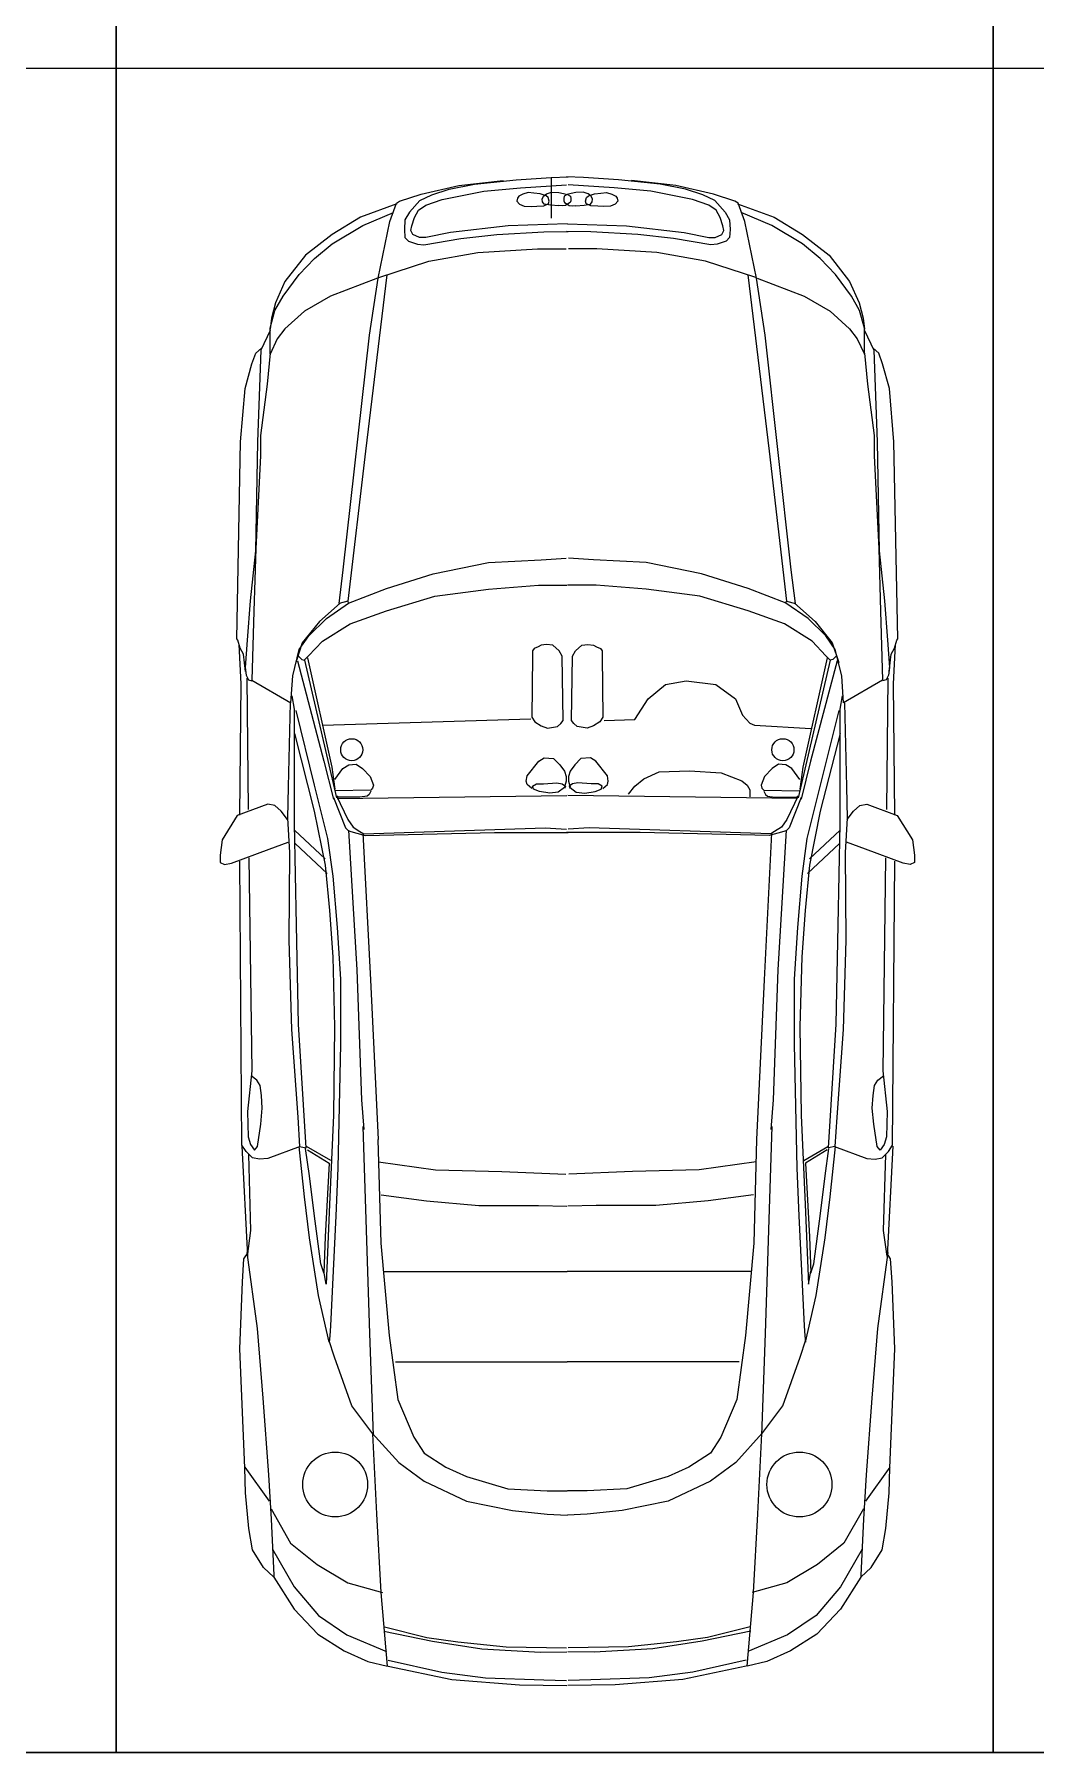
# Model space of a CAD drawing. Header units: inches. Extents: x 478327 to 492265, y -26791 to -22136.
# Drawn here: x 481646.4 to 481760.9, y -22588.7 to -22392 of the extents above; entities that cross this region are included whole.
import ezdxf

# ---------------------------------------------------------------- set-up
doc = ezdxf.new("R2010")
doc.units = ezdxf.units.IN
doc.header["$MEASUREMENT"] = 0
doc.layers.add('ceco.net 93', color=161, linetype='Continuous')
doc.layers.add('Parking', color=7, linetype='Continuous')

msp = doc.modelspace()

# ---------------------------------------------------------------- linework, layer by layer
at = {"layer": 'ceco.net 93'}
for p, q in [((481694.942, -22409.337), (481700.003, -22408.741)), ((481696.713, -22409.19), (481701.476, -22408.68)), ((481701.476, -22408.68), (481705.501, -22408.396)), ((481705.501, -22408.396), (481707.429, -22408.339)), ((481705.501, -22408.396), (481705.501, -22413.05)), ((481709.184, -22408.396), (481707.256, -22408.339)), ((481713.21, -22408.68), (481709.184, -22408.396)), ((481717.972, -22409.19), (481713.21, -22408.68)), ((481719.744, -22409.337), (481714.682, -22408.741)), ((481688.168, -22411.126), (481690.625, -22410.306)), ((481690.476, -22411.064), (481691.837, -22410.383)), ((481690.625, -22410.306), (481694.942, -22409.337)), ((481691.837, -22410.383), (481693.821, -22409.758)), ((481693.027, -22410.95), (481697.79, -22409.985)), ((481693.821, -22409.758), (481696.713, -22409.19)), ((481697.79, -22409.985), (481701.986, -22409.588)), ((481701.631, -22410.778), (481701.554, -22411.123)), ((481701.784, -22410.548), (481701.631, -22410.778)), ((481702.243, -22410.318), (481701.784, -22410.548)), ((481701.986, -22409.588), (481707.259, -22409.247)), ((481702.856, -22410.127), (481702.243, -22410.318)), ((481703.507, -22410.203), (481702.856, -22410.127)), ((481704.234, -22410.28), (481703.507, -22410.203)), ((481704.923, -22410.51), (481704.234, -22410.28)), ((481704.464, -22410.893), (481704.617, -22410.548)), ((481704.502, -22411.2), (481704.464, -22410.893)), ((481704.617, -22410.548), (481704.961, -22410.28)), ((481705.153, -22410.702), (481704.923, -22410.51)), ((481704.961, -22410.28), (481705.536, -22410.088)), ((481705.268, -22411.123), (481705.153, -22410.702)), ((481705.536, -22410.088), (481706.378, -22410.127)), ((481706.378, -22410.127), (481706.914, -22410.242)), ((481706.914, -22410.242), (481707.373, -22410.357)), ((481706.968, -22410.548), (481706.929, -22410.817)), ((481706.929, -22410.817), (481706.929, -22411.085)), ((481707.312, -22410.357), (481706.968, -22410.548)), ((481707.771, -22410.242), (481707.312, -22410.357)), ((481707.373, -22410.357), (481707.718, -22410.548)), ((481712.699, -22409.588), (481707.426, -22409.247)), ((481707.718, -22410.548), (481707.756, -22410.817)), ((481707.756, -22410.817), (481707.756, -22411.085)), ((481708.307, -22410.127), (481707.771, -22410.242)), ((481709.15, -22410.088), (481708.307, -22410.127)), ((481709.724, -22410.28), (481709.15, -22410.088)), ((481709.418, -22411.123), (481709.533, -22410.702)), ((481709.533, -22410.702), (481709.762, -22410.51)), ((481710.069, -22410.548), (481709.724, -22410.28)), ((481709.762, -22410.51), (481710.451, -22410.28)), ((481710.222, -22410.893), (481710.069, -22410.548)), ((481710.183, -22411.2), (481710.222, -22410.893)), ((481710.451, -22410.28), (481711.179, -22410.203)), ((481711.179, -22410.203), (481711.83, -22410.127)), ((481711.83, -22410.127), (481712.442, -22410.318)), ((481712.442, -22410.318), (481712.902, -22410.548)), ((481716.895, -22409.985), (481712.699, -22409.588)), ((481712.902, -22410.548), (481713.055, -22410.778)), ((481713.055, -22410.778), (481713.131, -22411.123)), ((481721.658, -22410.95), (481716.895, -22409.985)), ((481720.864, -22409.758), (481717.972, -22409.19)), ((481724.061, -22410.306), (481719.744, -22409.337)), ((481722.849, -22410.383), (481720.864, -22409.758)), ((481724.209, -22411.064), (481722.849, -22410.383)), ((481726.517, -22411.126), (481724.061, -22410.306)), ((481687.858, -22411.413), (481683.678, -22412.965)), ((481683.948, -22413.91), (481687.453, -22412.425)), ((481687.052, -22413.436), (481687.796, -22411.349)), ((481687.796, -22411.349), (481688.168, -22411.126)), ((481689.285, -22412.369), (481688.775, -22413.278)), ((481690.476, -22411.064), (481689.285, -22412.369)), ((481689.852, -22412.994), (481690.306, -22412.142)), ((481690.306, -22412.142), (481691.156, -22411.575)), ((481691.156, -22411.575), (481693.027, -22410.95)), ((481701.554, -22411.123), (481701.86, -22411.468)), ((481701.86, -22411.468), (481702.396, -22411.698)), ((481702.396, -22411.698), (481703.2, -22411.737)), ((481703.2, -22411.737), (481703.851, -22411.698)), ((481703.851, -22411.698), (481704.655, -22411.66)), ((481704.693, -22411.468), (481704.502, -22411.2)), ((481704.655, -22411.66), (481705.229, -22411.392)), ((481705.421, -22411.583), (481704.693, -22411.468)), ((481705.191, -22411.392), (481705.268, -22411.123)), ((481706.378, -22411.66), (481705.421, -22411.583)), ((481706.761, -22411.66), (481706.378, -22411.622)), ((481707.144, -22411.622), (481706.761, -22411.66)), ((481706.929, -22411.085), (481707.006, -22411.277)), ((481707.006, -22411.277), (481707.312, -22411.468)), ((481707.373, -22411.468), (481707.144, -22411.622)), ((481707.312, -22411.468), (481707.542, -22411.622)), ((481707.68, -22411.277), (481707.373, -22411.468)), ((481707.542, -22411.622), (481707.925, -22411.66)), ((481707.756, -22411.085), (481707.68, -22411.277)), ((481707.925, -22411.66), (481708.307, -22411.622)), ((481708.307, -22411.66), (481709.265, -22411.583)), ((481709.265, -22411.583), (481709.992, -22411.468)), ((481709.494, -22411.392), (481709.418, -22411.123)), ((481710.03, -22411.66), (481709.456, -22411.392)), ((481709.992, -22411.468), (481710.183, -22411.2)), ((481710.834, -22411.698), (481710.03, -22411.66)), ((481711.485, -22411.737), (481710.834, -22411.698)), ((481712.289, -22411.698), (481711.485, -22411.737)), ((481712.825, -22411.468), (481712.289, -22411.698)), ((481713.131, -22411.123), (481712.825, -22411.468)), ((481723.529, -22411.575), (481721.658, -22410.95)), ((481724.38, -22412.142), (481723.529, -22411.575)), ((481724.209, -22411.064), (481725.4, -22412.369)), ((481724.833, -22412.994), (481724.38, -22412.142)), ((481725.4, -22412.369), (481725.91, -22413.278)), ((481726.889, -22411.349), (481726.517, -22411.126)), ((481726.828, -22411.413), (481731.007, -22412.965)), ((481727.633, -22413.436), (481726.889, -22411.349)), ((481730.738, -22413.91), (481727.232, -22412.425)), ((481683.678, -22412.965), (481680.442, -22414.922)), ((481680.442, -22416.002), (481683.948, -22413.91)), ((481685.712, -22419.919), (481687.052, -22413.436)), ((481688.775, -22413.278), (481688.718, -22414.356)), ((481688.718, -22414.356), (481688.775, -22415.265)), ((481689.455, -22414.47), (481689.569, -22413.959)), ((481689.682, -22414.924), (481689.455, -22414.47)), ((481689.569, -22413.959), (481689.852, -22412.994)), ((481693.991, -22414.697), (481691.156, -22415.265)), ((481700.569, -22413.959), (481693.991, -22414.697)), ((481699.264, -22414.924), (481704.651, -22414.64)), ((481707.316, -22413.732), (481700.569, -22413.959)), ((481704.651, -22414.64), (481707.429, -22414.583)), ((481710.034, -22414.64), (481707.256, -22414.583)), ((481707.37, -22413.732), (481714.117, -22413.959)), ((481715.421, -22414.924), (481710.034, -22414.64)), ((481714.117, -22413.959), (481720.694, -22414.697)), ((481720.694, -22414.697), (481723.529, -22415.265)), ((481725.117, -22413.959), (481724.833, -22412.994)), ((481725.003, -22414.924), (481725.23, -22414.47)), ((481725.23, -22414.47), (481725.117, -22413.959)), ((481725.91, -22413.278), (481725.967, -22414.356)), ((481725.967, -22414.356), (481725.91, -22415.265)), ((481728.973, -22419.919), (481727.633, -22413.436)), ((481734.243, -22416.002), (481730.738, -22413.91)), ((481731.007, -22412.965), (481734.243, -22414.922)), ((481680.442, -22414.922), (481677.409, -22417.285)), ((481678.42, -22417.69), (481680.442, -22416.002)), ((481688.775, -22415.265), (481689.172, -22415.719)), ((481689.172, -22415.719), (481690.192, -22416.059)), ((481690.419, -22415.265), (481689.682, -22414.924)), ((481690.192, -22416.059), (481690.93, -22416.116)), ((481691.156, -22415.265), (481690.419, -22415.265)), ((481690.93, -22416.116), (481695.182, -22415.378)), ((481695.182, -22415.378), (481699.264, -22414.924)), ((481697.1, -22417.013), (481703.948, -22416.566)), ((481703.948, -22416.566), (481707.223, -22416.566)), ((481710.738, -22416.566), (481707.463, -22416.566)), ((481717.585, -22417.013), (481710.738, -22416.566)), ((481719.503, -22415.378), (481715.421, -22414.924)), ((481723.756, -22416.116), (481719.503, -22415.378)), ((481723.529, -22415.265), (481724.266, -22415.265)), ((481724.493, -22416.059), (481723.756, -22416.116)), ((481724.266, -22415.265), (481725.003, -22414.924)), ((481725.514, -22415.719), (481724.493, -22416.059)), ((481725.91, -22415.265), (481725.514, -22415.719)), ((481734.243, -22414.922), (481737.277, -22417.285)), ((481736.266, -22417.69), (481734.243, -22416.002)), ((481677.409, -22417.285), (481675.049, -22420.322)), ((481676.667, -22419.512), (481678.42, -22417.69)), ((481685.787, -22419.844), (481691.518, -22417.981)), ((481691.518, -22417.981), (481697.1, -22417.013)), ((481723.168, -22417.981), (481717.585, -22417.013)), ((481728.899, -22419.844), (481723.168, -22417.981)), ((481738.018, -22419.512), (481736.266, -22417.69)), ((481737.277, -22417.285), (481739.636, -22420.322)), ((481675.049, -22420.322), (481673.971, -22422.752)), ((481674.847, -22422.009), (481676.667, -22419.512)), ((481685.633, -22419.917), (481680.24, -22422.009)), ((481686.702, -22419.537), (481684.245, -22439.748)), ((481684.71, -22426.451), (481685.706, -22419.936)), ((481727.983, -22419.537), (481730.44, -22439.748)), ((481729.975, -22426.451), (481728.979, -22419.936)), ((481729.052, -22419.917), (481734.445, -22422.009)), ((481739.838, -22422.009), (481738.018, -22419.512)), ((481739.636, -22420.322), (481740.715, -22422.752)), ((481673.903, -22423.629), (481674.847, -22422.009)), ((481680.24, -22422.009), (481677.274, -22423.697)), ((481734.445, -22422.009), (481737.412, -22423.697)), ((481740.782, -22423.629), (481739.838, -22422.009)), ((481673.364, -22425.654), (481673.903, -22423.629)), ((481673.499, -22424.506), (481673.364, -22425.789)), ((481673.971, -22422.752), (481673.499, -22424.506)), ((481677.274, -22423.697), (481675.049, -22425.721)), ((481737.412, -22423.697), (481739.636, -22425.721)), ((481740.715, -22422.752), (481741.187, -22424.506)), ((481741.322, -22425.654), (481740.782, -22423.629)), ((481741.187, -22424.506), (481741.322, -22425.789)), ((481673.364, -22425.912), (481672.292, -22428.171)), ((481673.364, -22428.624), (481673.364, -22425.654)), ((481675.049, -22425.721), (481674.173, -22426.869)), ((481681.722, -22453.311), (481684.71, -22426.451)), ((481732.964, -22453.311), (481729.975, -22426.451)), ((481739.636, -22425.721), (481740.513, -22426.869)), ((481741.322, -22428.624), (481741.322, -22425.654)), ((481741.322, -22425.912), (481742.393, -22428.171)), ((481671.277, -22429.753), (481671.728, -22428.51)), ((481671.728, -22428.51), (481672.348, -22427.945)), ((481672.292, -22428.171), (481671.897, -22438.676)), ((481673.364, -22428.51), (481673.025, -22432.068)), ((481674.173, -22426.869), (481673.364, -22428.624)), ((481740.513, -22426.869), (481741.322, -22428.624)), ((481741.322, -22428.51), (481741.66, -22432.068)), ((481742.957, -22428.51), (481742.337, -22427.945)), ((481742.393, -22428.171), (481742.788, -22438.676)), ((481743.409, -22429.753), (481742.957, -22428.51)), ((481670.487, -22432.577), (481671.277, -22429.753)), ((481744.198, -22432.577), (481743.409, -22429.753)), ((481673.025, -22432.068), (481672.236, -22437.942)), ((481741.66, -22432.068), (481742.45, -22437.942)), ((481669.979, -22438.676), (481670.487, -22432.577)), ((481744.706, -22438.676), (481744.198, -22432.577)), ((481672.236, -22437.942), (481672.236, -22440.258)), ((481742.45, -22437.942), (481742.45, -22440.258)), ((481669.528, -22461.211), (481669.979, -22438.676)), ((481671.897, -22438.676), (481671.672, -22451.158)), ((481672.236, -22440.258), (481671.728, -22450.875)), ((481684.245, -22439.748), (481682.253, -22456.901)), ((481730.44, -22439.748), (481732.432, -22456.901)), ((481742.45, -22440.258), (481742.957, -22450.875)), ((481742.788, -22438.676), (481743.014, -22451.158)), ((481745.157, -22461.211), (481744.706, -22438.676)), ((481671.672, -22451.158), (481671.051, -22456.862)), ((481671.728, -22450.875), (481671.502, -22458.048)), ((481698.312, -22452.481), (481704.341, -22452.184)), ((481704.341, -22452.184), (481707.207, -22451.986)), ((481710.344, -22452.184), (481707.478, -22451.986)), ((481716.373, -22452.481), (481710.344, -22452.184)), ((481742.957, -22450.875), (481743.183, -22458.048)), ((481743.014, -22451.158), (481743.634, -22456.862)), ((481681.257, -22457.167), (481681.722, -22453.311)), ((481686.65, -22455.449), (481691.987, -22453.767)), ((481691.987, -22453.767), (481698.312, -22452.481)), ((481722.698, -22453.767), (481716.373, -22452.481)), ((481728.035, -22455.449), (481722.698, -22453.767)), ((481733.428, -22457.167), (481732.964, -22453.311)), ((481682.302, -22457.131), (481686.65, -22455.449)), ((481692.185, -22456.34), (481698.312, -22455.548)), ((481698.312, -22455.548), (481704.044, -22455.053)), ((481704.044, -22455.053), (481707.306, -22455.053)), ((481710.641, -22455.053), (481707.38, -22455.053)), ((481716.373, -22455.548), (481710.641, -22455.053)), ((481722.501, -22456.34), (481716.373, -22455.548)), ((481732.384, -22457.131), (481728.035, -22455.449)), ((481671.051, -22456.862), (481670.713, -22461.38)), ((481671.502, -22458.048), (481671.277, -22465.955)), ((481681.374, -22457.144), (481679.005, -22459.234)), ((481679.795, -22458.895), (481682.333, -22457.144)), ((481682.253, -22456.901), (481681.257, -22457.167)), ((481682.333, -22457.144), (481682.277, -22456.918)), ((481682.499, -22459.506), (481686.65, -22458.022)), ((481686.65, -22458.022), (481692.185, -22456.34)), ((481728.035, -22458.022), (481722.501, -22456.34)), ((481732.186, -22459.506), (481728.035, -22458.022)), ((481732.352, -22457.144), (481732.409, -22456.918)), ((481734.891, -22458.895), (481732.352, -22457.144)), ((481732.432, -22456.901), (481733.428, -22457.167)), ((481733.311, -22457.144), (481735.68, -22459.234)), ((481743.183, -22458.048), (481743.409, -22465.955)), ((481743.634, -22456.862), (481743.973, -22461.38)), ((481679.005, -22459.234), (481677.031, -22461.663)), ((481677.764, -22460.872), (481679.795, -22458.895)), ((481679.337, -22461.485), (481682.499, -22459.506)), ((481735.349, -22461.485), (481732.186, -22459.506)), ((481736.922, -22460.872), (481734.891, -22458.895)), ((481735.68, -22459.234), (481737.655, -22461.663)), ((481669.641, -22461.38), (481669.528, -22461.211)), ((481669.923, -22462.284), (481669.641, -22461.38)), ((481670.051, -22466.373), (481669.811, -22461.88)), ((481670.713, -22461.38), (481670.487, -22464.486)), ((481677.031, -22461.663), (481676.297, -22463.922)), ((481676.692, -22462.453), (481677.764, -22460.872)), ((481677.755, -22463.167), (481679.337, -22461.485)), ((481704.351, -22461.957), (481703.993, -22462.136)), ((481704.976, -22461.868), (481704.351, -22461.957)), ((481705.691, -22461.957), (481704.976, -22461.868)), ((481706.406, -22462.583), (481705.691, -22461.957)), ((481708.28, -22462.583), (481708.994, -22461.957)), ((481708.994, -22461.957), (481709.709, -22461.868)), ((481709.709, -22461.868), (481710.335, -22461.957)), ((481710.335, -22461.957), (481710.692, -22462.136)), ((481736.93, -22463.167), (481735.349, -22461.485)), ((481737.993, -22462.453), (481736.922, -22460.872)), ((481737.655, -22461.663), (481738.388, -22463.922)), ((481743.973, -22461.38), (481744.198, -22464.486)), ((481744.634, -22466.373), (481744.875, -22461.88)), ((481744.763, -22462.284), (481745.045, -22461.38)), ((481745.045, -22461.38), (481745.157, -22461.211)), ((481670.318, -22462.962), (481669.923, -22462.284)), ((481670.543, -22464.938), (481670.318, -22462.962)), ((481675.959, -22465.447), (481676.692, -22462.453)), ((481676.474, -22463.746), (481679.512, -22475.196)), ((481676.569, -22463.167), (481676.965, -22463.563)), ((481676.965, -22463.563), (481677.261, -22463.662)), ((481677.261, -22463.662), (481677.755, -22463.167)), ((481677.278, -22463.657), (481680.941, -22479.401)), ((481677.635, -22463.388), (481680.405, -22475.912)), ((481703.368, -22463.209), (481703.278, -22470.187)), ((481703.547, -22462.315), (481703.368, -22462.583)), ((481703.368, -22462.583), (481703.368, -22463.388)), ((481703.993, -22462.136), (481703.547, -22462.315)), ((481706.763, -22463.209), (481706.406, -22462.583)), ((481706.852, -22470.545), (481706.763, -22463.209)), ((481707.833, -22470.545), (481707.922, -22463.209)), ((481707.922, -22463.209), (481708.28, -22462.583)), ((481710.692, -22462.136), (481711.139, -22462.315)), ((481711.139, -22462.315), (481711.318, -22462.583)), ((481711.318, -22462.583), (481711.318, -22463.388)), ((481711.318, -22463.209), (481711.407, -22470.187)), ((481737.408, -22463.657), (481733.744, -22479.401)), ((481737.05, -22463.388), (481734.28, -22475.912)), ((481738.212, -22463.746), (481735.174, -22475.196)), ((481737.424, -22463.662), (481736.93, -22463.167)), ((481737.721, -22463.563), (481737.424, -22463.662)), ((481738.116, -22463.167), (481737.721, -22463.563)), ((481738.727, -22465.447), (481737.993, -22462.453)), ((481744.142, -22464.938), (481744.368, -22462.962)), ((481744.368, -22462.962), (481744.763, -22462.284)), ((481670.487, -22464.486), (481670.6, -22465.39)), ((481670.6, -22465.39), (481670.882, -22465.898)), ((481670.692, -22465.731), (481670.852, -22480.735)), ((481670.882, -22465.898), (481671.277, -22466.011)), ((481671.277, -22465.955), (481675.733, -22468.553)), ((481675.733, -22468.553), (481675.959, -22465.447)), ((481738.952, -22468.553), (481738.727, -22465.447)), ((481743.409, -22465.955), (481738.952, -22468.553)), ((481743.804, -22465.898), (481743.409, -22466.011)), ((481744.086, -22465.39), (481743.804, -22465.898)), ((481743.993, -22465.731), (481743.833, -22480.735)), ((481744.198, -22464.486), (481744.086, -22465.39)), ((481669.891, -22481.377), (481670.051, -22466.373)), ((481676.148, -22469.278), (481675.857, -22467.748)), ((481716.608, -22468.096), (481718.561, -22466.449)), ((481718.561, -22466.449), (481720.925, -22466.038)), ((481720.925, -22466.038), (481724.317, -22466.449)), ((481724.317, -22466.449), (481726.578, -22468.096)), ((481738.538, -22469.278), (481738.829, -22467.748)), ((481744.795, -22481.377), (481744.634, -22466.373)), ((481675.638, -22468.549), (481675.42, -22478.164)), ((481676.148, -22482.388), (481676.148, -22469.278)), ((481676.293, -22469.423), (481678.403, -22477.945)), ((481715.067, -22470.463), (481716.608, -22468.096)), ((481726.578, -22468.096), (481727.4, -22469.948)), ((481738.392, -22469.423), (481736.283, -22477.945)), ((481738.538, -22482.388), (481738.538, -22469.278)), ((481739.047, -22468.549), (481739.265, -22478.164)), ((481679.333, -22471.081), (481703.189, -22470.366)), ((481703.278, -22470.187), (481703.636, -22470.724)), ((481703.636, -22470.724), (481704.351, -22471.171)), ((481704.351, -22471.171), (481705.065, -22471.439)), ((481705.065, -22471.439), (481706.227, -22471.26)), ((481706.227, -22471.26), (481706.584, -22470.903)), ((481706.584, -22470.903), (481706.852, -22470.545)), ((481708.101, -22470.903), (481707.833, -22470.545)), ((481708.458, -22471.26), (481708.101, -22470.903)), ((481709.62, -22471.439), (481708.458, -22471.26)), ((481710.335, -22471.171), (481709.62, -22471.439)), ((481711.05, -22470.724), (481710.335, -22471.171)), ((481711.407, -22470.187), (481711.05, -22470.724)), ((481711.572, -22470.565), (481715.067, -22470.463)), ((481727.4, -22469.948), (481728.223, -22470.874)), ((481728.223, -22470.874), (481728.736, -22471.08)), ((481728.736, -22471.08), (481735.212, -22471.492)), ((481676.148, -22472.045), (481678.403, -22480.932)), ((481738.538, -22472.045), (481736.283, -22480.932)), ((481679.512, -22475.196), (481680.584, -22479.58)), ((481681.667, -22476.059), (481682.349, -22475.62)), ((481682.349, -22475.62), (481683.177, -22475.571)), ((481683.177, -22475.571), (481683.907, -22476.059)), ((481702.742, -22476.896), (481704.083, -22475.196)), ((481704.083, -22475.196), (481704.708, -22474.839)), ((481704.708, -22474.839), (481705.78, -22474.928)), ((481705.78, -22474.928), (481706.495, -22475.644)), ((481706.495, -22475.644), (481707.031, -22476.359)), ((481708.19, -22475.644), (481707.654, -22476.359)), ((481708.905, -22474.928), (481708.19, -22475.644)), ((481709.977, -22474.839), (481708.905, -22474.928)), ((481710.603, -22475.196), (481709.977, -22474.839)), ((481711.943, -22476.896), (481710.603, -22475.196)), ((481731.509, -22475.571), (481730.778, -22476.059)), ((481732.337, -22475.62), (481731.509, -22475.571)), ((481733.019, -22476.059), (481732.337, -22475.62)), ((481735.174, -22475.196), (481734.102, -22479.58)), ((481680.405, -22475.912), (481680.762, -22478.417)), ((481680.741, -22477.327), (481681.667, -22476.059)), ((481683.907, -22476.059), (481684.784, -22476.985)), ((481684.784, -22476.985), (481685.174, -22477.961)), ((481702.653, -22477.522), (481702.742, -22476.896)), ((481702.742, -22477.88), (481702.653, -22477.522)), ((481704.619, -22477.791), (481706.138, -22477.701)), ((481706.138, -22477.701), (481706.763, -22477.791)), ((481707.031, -22476.359), (481707.21, -22476.986)), ((481707.21, -22477.522), (481707.031, -22478.148)), ((481707.21, -22476.986), (481707.21, -22477.522)), ((481707.654, -22476.359), (481707.476, -22476.986)), ((481707.476, -22476.986), (481707.476, -22477.522)), ((481707.476, -22477.522), (481707.654, -22478.148)), ((481708.548, -22477.701), (481707.922, -22477.791)), ((481710.067, -22477.791), (481708.548, -22477.701)), ((481712.032, -22477.522), (481711.943, -22476.896)), ((481711.943, -22477.88), (481712.032, -22477.522)), ((481715.067, -22478.077), (481716.094, -22477.254)), ((481716.094, -22477.254), (481717.842, -22476.431)), ((481717.842, -22476.431), (481721.336, -22476.328)), ((481721.336, -22476.328), (481724.934, -22476.534)), ((481724.934, -22476.534), (481727.297, -22477.46)), ((481727.297, -22477.46), (481727.914, -22477.975)), ((481729.901, -22476.985), (481729.511, -22477.961)), ((481730.778, -22476.059), (481729.901, -22476.985)), ((481733.944, -22477.327), (481733.019, -22476.059)), ((481734.28, -22475.912), (481733.923, -22478.417)), ((481675.42, -22478.164), (481675.347, -22481.733)), ((481678.403, -22477.945), (481679.931, -22484.064)), ((481680.586, -22479.36), (481681.976, -22482.839)), ((481684.882, -22478.546), (481680.79, -22478.595)), ((481680.933, -22479.186), (481682.237, -22481.882)), ((481681.131, -22479.326), (481680.985, -22479.229)), ((481681.031, -22479.49), (481707.299, -22479.133)), ((481683.615, -22479.326), (481681.131, -22479.326)), ((481684.443, -22479.229), (481683.615, -22479.326)), ((481684.687, -22479.034), (481684.443, -22479.229)), ((481684.882, -22478.643), (481684.687, -22479.034)), ((481685.077, -22478.302), (481684.882, -22478.546)), ((481685.174, -22477.961), (481685.077, -22478.302)), ((481703.278, -22478.327), (481702.742, -22477.88)), ((481703.368, -22478.059), (481703.815, -22477.791)), ((481703.457, -22478.417), (481703.368, -22478.059)), ((481704.172, -22478.685), (481703.457, -22478.417)), ((481703.815, -22477.791), (481704.619, -22477.791)), ((481705.333, -22478.864), (481704.172, -22478.685)), ((481706.316, -22478.775), (481705.333, -22478.864)), ((481707.031, -22478.238), (481706.316, -22478.775)), ((481706.763, -22477.791), (481707.12, -22478.059)), ((481707.12, -22478.059), (481707.031, -22478.327)), ((481733.655, -22479.49), (481707.386, -22479.133)), ((481707.922, -22477.791), (481707.565, -22478.059)), ((481707.565, -22478.059), (481707.654, -22478.327)), ((481707.654, -22478.238), (481708.369, -22478.775)), ((481708.369, -22478.775), (481709.352, -22478.864)), ((481709.352, -22478.864), (481710.513, -22478.685)), ((481710.871, -22477.791), (481710.067, -22477.791)), ((481710.513, -22478.685), (481711.228, -22478.417)), ((481711.318, -22478.059), (481710.871, -22477.791)), ((481711.228, -22478.417), (481711.318, -22478.059)), ((481711.407, -22478.327), (481711.943, -22477.88)), ((481714.347, -22479.004), (481715.067, -22478.077)), ((481727.914, -22477.975), (481728.223, -22478.489)), ((481728.223, -22478.489), (481728.223, -22479.106)), ((481728.223, -22479.106), (481728.223, -22479.312)), ((481729.511, -22477.961), (481729.609, -22478.302)), ((481729.609, -22478.302), (481729.804, -22478.546)), ((481729.804, -22478.546), (481733.896, -22478.595)), ((481729.804, -22478.643), (481729.999, -22479.034)), ((481729.999, -22479.034), (481730.242, -22479.229)), ((481730.242, -22479.229), (481731.07, -22479.326)), ((481731.07, -22479.326), (481733.555, -22479.326)), ((481733.752, -22479.186), (481732.449, -22481.882)), ((481734.1, -22479.36), (481732.709, -22482.839)), ((481733.555, -22479.326), (481733.701, -22479.229)), ((481736.283, -22477.945), (481734.755, -22484.064)), ((481739.265, -22478.164), (481739.338, -22481.733)), ((481669.6, -22481.441), (481667.854, -22484.209)), ((481673.092, -22480.13), (481669.6, -22481.441)), ((481673.892, -22480.276), (481673.092, -22480.13)), ((481674.62, -22480.932), (481673.892, -22480.276)), ((481675.347, -22481.878), (481674.62, -22480.932)), ((481678.403, -22480.932), (481679.64, -22487.123)), ((481736.283, -22480.932), (481735.046, -22487.123)), ((481739.338, -22481.878), (481740.066, -22480.932)), ((481740.066, -22480.932), (481740.793, -22480.276)), ((481740.793, -22480.276), (481741.593, -22480.13)), ((481741.593, -22480.13), (481745.085, -22481.441)), ((481745.085, -22481.441), (481746.831, -22484.209)), ((481675.347, -22481.733), (481675.566, -22485.666)), ((481676.366, -22493.97), (481676.148, -22482.388)), ((481676.148, -22483.117), (481679.64, -22486.394)), ((481681.976, -22482.839), (481682.323, -22483.187)), ((481682.237, -22481.882), (481682.845, -22482.752)), ((481682.323, -22483.1), (481683.279, -22499.106)), ((481682.323, -22483.187), (481683.279, -22483.448)), ((481682.845, -22482.752), (481683.627, -22483.274)), ((481683.279, -22483.448), (481684.235, -22483.709)), ((481683.627, -22483.274), (481684.061, -22483.535)), ((481683.974, -22483.448), (481684.843, -22500.237)), ((481684.061, -22483.535), (481704.826, -22482.839)), ((481684.235, -22483.709), (481699.005, -22483.361)), ((481699.005, -22483.361), (481707.433, -22483.361)), ((481704.826, -22482.839), (481707.259, -22483.013)), ((481715.68, -22483.361), (481707.253, -22483.361)), ((481709.859, -22482.839), (481707.426, -22483.013)), ((481730.624, -22483.535), (481709.859, -22482.839)), ((481730.45, -22483.709), (481715.68, -22483.361)), ((481730.711, -22483.448), (481729.842, -22500.237)), ((481731.406, -22483.448), (481730.45, -22483.709)), ((481731.059, -22483.274), (481730.624, -22483.535)), ((481731.841, -22482.752), (481731.059, -22483.274)), ((481732.362, -22483.1), (481731.406, -22499.106)), ((481732.362, -22483.187), (481731.406, -22483.448)), ((481732.449, -22481.882), (481731.841, -22482.752)), ((481732.709, -22482.839), (481732.362, -22483.187)), ((481738.538, -22483.117), (481735.046, -22486.394)), ((481738.32, -22493.97), (481738.538, -22482.388)), ((481739.338, -22481.733), (481739.12, -22485.666)), ((481667.854, -22484.209), (481667.636, -22485.957)), ((481668.945, -22486.904), (481673.238, -22485.302)), ((481673.238, -22485.302), (481675.42, -22484.501)), ((481676.22, -22484.646), (481679.858, -22488.07)), ((481679.931, -22484.064), (481680.513, -22488.361)), ((481734.755, -22484.064), (481734.173, -22488.361)), ((481738.465, -22484.646), (481734.828, -22488.07)), ((481741.448, -22485.302), (481739.265, -22484.501)), ((481745.74, -22486.904), (481741.448, -22485.302)), ((481746.831, -22484.209), (481747.05, -22485.957)), ((481667.636, -22485.957), (481667.636, -22486.831)), ((481667.636, -22486.831), (481668.145, -22487.05)), ((481668.145, -22487.05), (481668.945, -22486.904)), ((481670.131, -22519.168), (481669.891, -22486.673)), ((481670.933, -22486.271), (481671.253, -22510.663)), ((481675.566, -22485.666), (481675.493, -22495.718)), ((481679.64, -22487.123), (481680.149, -22492.294)), ((481735.046, -22487.123), (481734.537, -22492.294)), ((481739.12, -22485.666), (481739.193, -22495.718)), ((481743.753, -22486.271), (481743.432, -22510.663)), ((481744.554, -22519.168), (481744.795, -22486.673)), ((481746.54, -22487.05), (481745.74, -22486.904)), ((481747.05, -22486.831), (481746.54, -22487.05)), ((481747.05, -22485.957), (481747.05, -22486.831)), ((481680.513, -22488.361), (481681.022, -22494.261)), ((481734.173, -22488.361), (481733.664, -22494.261)), ((481680.149, -22492.294), (481680.513, -22497.611)), ((481734.537, -22492.294), (481734.173, -22497.611)), ((481676.584, -22505.332), (481676.366, -22493.97)), ((481681.022, -22494.261), (481681.386, -22500.161)), ((481733.664, -22494.261), (481733.3, -22500.161)), ((481738.101, -22505.332), (481738.32, -22493.97)), ((481675.493, -22495.718), (481675.784, -22505.915)), ((481739.193, -22495.718), (481738.902, -22505.915)), ((481680.513, -22497.611), (481680.731, -22505.624)), ((481683.279, -22499.106), (481683.8, -22513.981)), ((481731.406, -22499.106), (481730.885, -22513.981)), ((481734.173, -22497.611), (481733.955, -22505.624)), ((481681.386, -22500.161), (481681.386, -22507.59)), ((481684.843, -22500.237), (481685.712, -22518.504)), ((481729.842, -22500.237), (481728.973, -22518.504)), ((481733.3, -22500.161), (481733.3, -22507.59)), ((481675.784, -22505.915), (481676.511, -22515.967)), ((481677.457, -22519.463), (481676.584, -22505.332)), ((481680.731, -22505.624), (481680.585, -22515.748)), ((481733.955, -22505.624), (481734.1, -22515.748)), ((481737.228, -22519.463), (481738.101, -22505.332)), ((481738.902, -22505.915), (481738.174, -22515.967)), ((481681.386, -22507.59), (481681.095, -22521.794)), ((481733.3, -22507.59), (481733.591, -22521.794)), ((481671.253, -22510.663), (481670.772, -22515.317)), ((481743.432, -22510.663), (481743.913, -22515.317)), ((481671.814, -22511.706), (481671.173, -22511.225)), ((481672.215, -22512.348), (481671.814, -22511.706)), ((481672.375, -22513.471), (481672.215, -22512.348)), ((481742.31, -22513.471), (481742.471, -22512.348)), ((481742.471, -22512.348), (481742.871, -22511.706)), ((481742.871, -22511.706), (481743.512, -22511.225)), ((481672.295, -22516.761), (481672.455, -22514.915)), ((481672.455, -22514.915), (481672.375, -22513.471)), ((481683.8, -22513.981), (481684.061, -22517.373)), ((481730.885, -22513.981), (481730.624, -22517.373)), ((481742.23, -22514.915), (481742.31, -22513.471)), ((481742.39, -22516.761), (481742.23, -22514.915)), ((481670.772, -22515.317), (481670.852, -22518.205)), ((481671.894, -22519.328), (481672.295, -22516.761)), ((481676.511, -22515.967), (481676.73, -22519.317)), ((481680.585, -22515.748), (481680.149, -22525.945)), ((481683.966, -22517.023), (481684.719, -22540.72)), ((481730.719, -22517.023), (481729.966, -22540.72)), ((481734.1, -22515.748), (481734.537, -22525.945)), ((481738.174, -22515.967), (481737.956, -22519.317)), ((481742.791, -22519.328), (481742.39, -22516.761)), ((481743.913, -22515.317), (481743.833, -22518.205)), ((481670.852, -22518.205), (481671.093, -22519.088)), ((481685.688, -22518.531), (481686.01, -22530.379)), ((481728.998, -22518.531), (481728.675, -22530.379)), ((481743.833, -22518.205), (481743.593, -22519.088)), ((481670.124, -22519.272), (481670.761, -22531.863)), ((481670.612, -22519.89), (481670.131, -22519.168)), ((481671.013, -22520.291), (481670.612, -22519.89)), ((481671.159, -22528.915), (481670.92, -22520.229)), ((481671.333, -22520.612), (481671.013, -22520.291)), ((481671.093, -22519.088), (481671.574, -22519.73)), ((481672.135, -22520.773), (481671.333, -22520.612)), ((481671.574, -22519.73), (481671.894, -22519.328)), ((481673.096, -22520.692), (481672.135, -22520.773)), ((481676.783, -22519.328), (481673.096, -22520.692)), ((481677.291, -22525.095), (481676.682, -22519.324)), ((481676.73, -22519.317), (481677.457, -22519.463)), ((481677.859, -22522.657), (481677.413, -22519.527)), ((481680.294, -22520.92), (481677.53, -22519.317)), ((481677.615, -22519.689), (481680.092, -22521.234)), ((481734.391, -22520.92), (481737.156, -22519.317)), ((481737.07, -22519.689), (481734.593, -22521.234)), ((481736.826, -22522.657), (481737.273, -22519.527)), ((481737.956, -22519.317), (481737.228, -22519.463)), ((481737.395, -22525.095), (481738.004, -22519.324)), ((481737.903, -22519.328), (481741.589, -22520.692)), ((481741.589, -22520.692), (481742.551, -22520.773)), ((481742.551, -22520.773), (481743.352, -22520.612)), ((481743.112, -22519.73), (481742.791, -22519.328)), ((481743.593, -22519.088), (481743.112, -22519.73)), ((481743.352, -22520.612), (481743.673, -22520.291)), ((481743.527, -22528.915), (481743.766, -22520.229)), ((481743.673, -22520.291), (481744.073, -22519.89)), ((481744.562, -22519.272), (481743.925, -22531.863)), ((481744.073, -22519.89), (481744.554, -22519.168)), ((481678.427, -22527.29), (481677.859, -22522.657)), ((481680.092, -22521.234), (481679.645, -22529.648)), ((481681.095, -22521.794), (481680.876, -22527.256)), ((481685.753, -22521.072), (481692.253, -22521.987)), ((481692.253, -22521.987), (481699.87, -22522.19)), ((481699.87, -22522.19), (481707.183, -22522.495)), ((481714.815, -22522.19), (481707.502, -22522.495)), ((481722.432, -22521.987), (481714.815, -22522.19)), ((481728.933, -22521.072), (481722.432, -22521.987)), ((481733.591, -22521.794), (481733.809, -22527.256)), ((481734.593, -22521.234), (481735.04, -22529.648)), ((481736.258, -22527.29), (481736.826, -22522.657)), ((481686.057, -22524.834), (481691.237, -22525.546)), ((481728.628, -22524.834), (481723.448, -22525.546)), ((481677.859, -22529.77), (481677.291, -22525.095)), ((481680.133, -22525.949), (481679.767, -22535.054)), ((481691.237, -22525.546), (481697.23, -22526.054)), ((481697.23, -22526.054), (481704.034, -22526.054)), ((481704.034, -22526.054), (481707.284, -22526.156)), ((481710.651, -22526.054), (481707.401, -22526.156)), ((481717.456, -22526.054), (481710.651, -22526.054)), ((481723.448, -22525.546), (481717.456, -22526.054)), ((481734.553, -22525.949), (481734.918, -22535.054)), ((481736.826, -22529.77), (481737.395, -22525.095)), ((481679.158, -22532.737), (481678.427, -22527.29)), ((481680.863, -22527.25), (481680.254, -22539.85)), ((481733.822, -22527.25), (481734.431, -22539.85)), ((481735.527, -22532.737), (481736.258, -22527.29)), ((481670.761, -22531.863), (481671.159, -22528.915)), ((481678.874, -22536.355), (481677.859, -22529.77)), ((481679.645, -22529.648), (481679.483, -22533.794)), ((481686.01, -22530.379), (481686.979, -22540.935)), ((481728.675, -22530.379), (481727.707, -22540.935)), ((481735.04, -22529.648), (481735.202, -22533.794)), ((481735.811, -22536.355), (481736.826, -22529.77)), ((481743.925, -22531.863), (481743.527, -22528.915)), ((481670.203, -22534.812), (481670.363, -22532.182)), ((481670.363, -22532.182), (481670.84, -22531.465)), ((481670.681, -22531.465), (481671.875, -22540.151)), ((481679.483, -22533.794), (481679.158, -22532.737)), ((481735.202, -22533.794), (481735.527, -22532.737)), ((481744.004, -22531.465), (481742.81, -22540.151)), ((481744.323, -22532.182), (481743.845, -22531.465)), ((481744.482, -22534.812), (481744.323, -22532.182)), ((481679.767, -22535.054), (481679.483, -22533.591)), ((481686.312, -22533.619), (481707.343, -22533.619)), ((481728.373, -22533.619), (481707.343, -22533.619)), ((481734.918, -22535.054), (481735.202, -22533.591)), ((481669.885, -22542.462), (481670.203, -22534.812)), ((481680.092, -22541.72), (481678.874, -22536.355)), ((481734.593, -22541.72), (481735.811, -22536.355)), ((481744.8, -22542.462), (481744.482, -22534.812)), ((481671.875, -22540.151), (481672.512, -22548.12)), ((481680.254, -22539.85), (481680.173, -22540.988)), ((481734.431, -22539.85), (481734.512, -22540.988)), ((481742.81, -22540.151), (481742.174, -22548.12)), ((481670.442, -22556.089), (481669.885, -22542.462)), ((481680.71, -22543.418), (481680.073, -22541.426)), ((481680.173, -22540.988), (481680.092, -22541.72)), ((481684.719, -22540.72), (481685.15, -22552.353)), ((481686.979, -22540.935), (481687.947, -22548.26)), ((481727.707, -22540.935), (481726.738, -22548.26)), ((481729.966, -22540.72), (481729.536, -22552.353)), ((481733.975, -22543.418), (481734.612, -22541.426)), ((481734.512, -22540.988), (481734.593, -22541.72)), ((481744.243, -22556.089), (481744.8, -22542.462)), ((481682.7, -22548.997), (481680.71, -22543.418)), ((481687.7, -22543.962), (481707.343, -22543.962)), ((481726.985, -22543.962), (481707.343, -22543.962)), ((481731.986, -22548.997), (481733.975, -22543.418)), ((481672.512, -22548.12), (481673.148, -22556.886)), ((481687.947, -22548.26), (481689.776, -22552.568)), ((481726.738, -22548.26), (481724.91, -22552.568)), ((481742.174, -22548.12), (481741.537, -22556.886)), ((481685.088, -22552.184), (481682.7, -22548.997)), ((481729.598, -22552.184), (481731.986, -22548.997)), ((481685.042, -22552.138), (481688.054, -22555.477)), ((481685.565, -22561.349), (481685.088, -22552.184)), ((481729.643, -22552.138), (481726.631, -22555.477)), ((481729.12, -22561.349), (481729.598, -22552.184)), ((481689.776, -22552.568), (481690.959, -22554.4)), ((481690.959, -22554.4), (481693.434, -22556.015)), ((481723.726, -22554.4), (481721.252, -22556.015)), ((481724.91, -22552.568), (481723.726, -22554.4)), ((481670.442, -22556.009), (481673.228, -22559.914)), ((481670.522, -22558.958), (481670.442, -22556.089)), ((481688.054, -22555.477), (481690.959, -22557.631)), ((481693.434, -22556.015), (481695.801, -22557.092)), ((481721.252, -22556.015), (481718.885, -22557.092)), ((481726.631, -22555.477), (481723.726, -22557.631)), ((481744.243, -22556.009), (481741.457, -22559.914)), ((481744.164, -22558.958), (481744.243, -22556.089)), ((481673.148, -22556.886), (481673.467, -22561.986)), ((481690.959, -22557.631), (481695.801, -22559.893)), ((481695.801, -22557.092), (481700.534, -22558.493)), ((481718.885, -22557.092), (481714.151, -22558.493)), ((481723.726, -22557.631), (481718.885, -22559.893)), ((481741.537, -22556.886), (481741.219, -22561.986)), ((481670.92, -22563.022), (481670.522, -22558.958)), ((481695.801, -22559.893), (481701.072, -22560.97)), ((481700.534, -22558.493), (481705.053, -22558.708)), ((481705.053, -22558.708), (481707.312, -22558.708)), ((481709.632, -22558.708), (481707.373, -22558.708)), ((481714.151, -22558.493), (481709.632, -22558.708)), ((481718.885, -22559.893), (481713.613, -22560.97)), ((481743.766, -22563.022), (481744.164, -22558.958)), ((481673.467, -22560.791), (481675.696, -22564.696)), ((481673.467, -22561.986), (481673.785, -22568.361)), ((481686.043, -22570.353), (481685.565, -22561.349)), ((481701.072, -22560.97), (481705.053, -22561.401)), ((481705.053, -22561.401), (481707.312, -22561.509)), ((481709.632, -22561.401), (481707.373, -22561.509)), ((481713.613, -22560.97), (481709.632, -22561.401)), ((481728.643, -22570.353), (481729.12, -22561.349)), ((481741.219, -22560.791), (481738.99, -22564.696)), ((481741.219, -22561.986), (481740.9, -22568.361)), ((481671.318, -22565.492), (481670.92, -22563.022)), ((481743.368, -22565.492), (481743.766, -22563.022)), ((481672.591, -22567.485), (481671.318, -22565.492)), ((481673.626, -22565.413), (481676.093, -22569.716)), ((481675.696, -22564.696), (481678.72, -22567.166)), ((481738.99, -22564.696), (481735.965, -22567.166)), ((481741.059, -22565.413), (481738.592, -22569.716)), ((481742.094, -22567.485), (481743.368, -22565.492)), ((481673.785, -22568.6), (481672.591, -22567.485)), ((481678.72, -22567.166), (481682.222, -22569.238)), ((481735.965, -22567.166), (481732.463, -22569.238)), ((481740.9, -22568.6), (481742.094, -22567.485)), ((481673.785, -22568.361), (481673.785, -22568.6)), ((481673.785, -22568.6), (481676.093, -22572.266)), ((481676.093, -22569.716), (481678.879, -22572.983)), ((481682.222, -22569.238), (481686.202, -22570.353)), ((481732.463, -22569.238), (481728.483, -22570.353)), ((481738.592, -22569.716), (481735.806, -22572.983)), ((481740.9, -22568.6), (481738.592, -22572.266)), ((481740.9, -22568.361), (481740.9, -22568.6)), ((481686.759, -22578.801), (481686.043, -22570.353)), ((481727.926, -22578.801), (481728.643, -22570.353)), ((481676.093, -22572.266), (481678.8, -22575.135)), ((481678.879, -22572.983), (481682.143, -22575.215)), ((481735.806, -22572.983), (481732.543, -22575.215)), ((481738.592, -22572.266), (481735.886, -22575.135)), ((481678.8, -22575.135), (481681.824, -22577.047)), ((481682.143, -22575.215), (481686.68, -22577.127)), ((481686.36, -22574.799), (481691.926, -22575.939)), ((481686.424, -22574.292), (481691.294, -22575.496)), ((481691.294, -22575.496), (481694.836, -22576.002)), ((481691.926, -22575.939), (481697.556, -22576.826)), ((481694.836, -22576.002), (481700.339, -22576.572)), ((481719.849, -22576.002), (481714.346, -22576.572)), ((481722.759, -22575.939), (481717.129, -22576.826)), ((481723.391, -22575.496), (481719.849, -22576.002)), ((481728.325, -22574.799), (481722.759, -22575.939)), ((481728.262, -22574.292), (481723.391, -22575.496)), ((481732.543, -22575.215), (481728.006, -22577.127)), ((481735.886, -22575.135), (481732.861, -22577.047)), ((481681.824, -22577.047), (481684.531, -22578.243)), ((481697.556, -22576.826), (481704.261, -22577.206)), ((481700.339, -22576.572), (481707.233, -22576.699)), ((481704.261, -22577.206), (481707.297, -22577.142)), ((481710.425, -22577.206), (481707.389, -22577.142)), ((481714.346, -22576.572), (481707.452, -22576.699)), ((481717.129, -22576.826), (481710.425, -22577.206)), ((481732.861, -22577.047), (481730.155, -22578.243)), ((481684.531, -22578.243), (481686.759, -22578.801)), ((481686.866, -22578.092), (481693.002, -22579.485)), ((481686.866, -22578.789), (481694.14, -22580.309)), ((481693.002, -22579.485), (481697.999, -22580.119)), ((481721.684, -22579.485), (481716.687, -22580.119)), ((481727.819, -22578.789), (481720.545, -22580.309)), ((481727.819, -22578.092), (481721.684, -22579.485)), ((481730.155, -22578.243), (481727.926, -22578.801)), ((481694.14, -22580.309), (481701.857, -22580.942)), ((481697.999, -22580.119), (481704.64, -22580.372)), ((481701.857, -22580.942), (481707.297, -22581.005)), ((481704.64, -22580.372), (481707.233, -22580.435)), ((481712.828, -22580.942), (481707.389, -22581.005)), ((481710.045, -22580.372), (481707.452, -22580.435)), ((481716.687, -22580.119), (481710.045, -22580.372)), ((481720.545, -22580.309), (481712.828, -22580.942))]:
    msp.add_line(p, q, dxfattribs=at)
for centre, radius in [((481682.69, -22473.913), 1.266), ((481731.996, -22473.913), 1.266), ((481680.79, -22558.002), 3.714), ((481733.896, -22558.002), 3.714)]:
    msp.add_circle(centre, radius, dxfattribs=at)
at = {"layer": 'Parking'}
for p, q in [((481655.747, -22203.088), (481655.747, -22395.888)), ((481655.747, -22395.888), (481655.747, -22203.088)), ((481655.747, -22203.088), (481655.747, -22395.888)), ((481655.747, -22203.088), (481655.747, -22395.888)), ((481655.747, -22395.888), (481655.747, -22203.088)), ((481655.747, -22203.088), (481655.747, -22395.888)), ((481655.747, -22203.088), (481655.747, -22395.888)), ((481655.747, -22395.888), (481655.747, -22203.088)), ((481655.747, -22203.088), (481655.747, -22395.888)), ((481756.047, -22203.088), (481756.047, -22395.888)), ((481756.047, -22395.888), (481756.047, -22203.088)), ((481756.047, -22203.088), (481756.047, -22395.888)), ((481756.047, -22203.088), (481756.047, -22395.888)), ((481756.047, -22395.888), (481756.047, -22203.088)), ((481756.047, -22203.088), (481756.047, -22395.888)), ((481756.047, -22203.088), (481756.047, -22395.888)), ((481756.047, -22395.888), (481756.047, -22203.088)), ((481756.047, -22203.088), (481756.047, -22395.888)), ((481555.447, -22395.888), (481655.747, -22395.888)), ((481555.447, -22395.888), (481655.747, -22395.888)), ((481555.447, -22395.888), (481655.747, -22395.888)), ((481555.447, -22395.888), (481655.747, -22395.888)), ((481655.747, -22395.888), (481756.047, -22395.888)), ((481655.747, -22588.688), (481655.747, -22395.888)), ((481655.747, -22395.888), (481655.747, -22588.688)), ((481655.747, -22588.688), (481655.747, -22395.888)), ((481655.747, -22395.888), (481756.047, -22395.888)), ((481655.747, -22395.888), (481756.047, -22395.888)), ((481655.747, -22395.888), (481756.047, -22395.888)), ((481655.747, -22588.688), (481655.747, -22395.888)), ((481655.747, -22395.888), (481655.747, -22588.688)), ((481655.747, -22588.688), (481655.747, -22395.888)), ((481655.747, -22588.688), (481655.747, -22395.888)), ((481655.747, -22395.888), (481655.747, -22588.688)), ((481655.747, -22588.688), (481655.747, -22395.888)), ((481655.747, -22588.688), (481655.747, -22395.888)), ((481655.747, -22395.888), (481655.747, -22588.688)), ((481655.747, -22588.688), (481655.747, -22395.888)), ((481756.047, -22395.888), (481856.347, -22395.888)), ((481756.047, -22588.688), (481756.047, -22395.888)), ((481756.047, -22395.888), (481756.047, -22588.688)), ((481756.047, -22588.688), (481756.047, -22395.888)), ((481756.047, -22395.888), (481856.347, -22395.888)), ((481756.047, -22395.888), (481856.347, -22395.888)), ((481756.047, -22395.888), (481856.347, -22395.888)), ((481756.047, -22588.688), (481756.047, -22395.888)), ((481756.047, -22395.888), (481756.047, -22588.688)), ((481756.047, -22588.688), (481756.047, -22395.888)), ((481756.047, -22588.688), (481756.047, -22395.888)), ((481756.047, -22395.888), (481756.047, -22588.688)), ((481756.047, -22588.688), (481756.047, -22395.888)), ((481756.047, -22588.688), (481756.047, -22395.888)), ((481756.047, -22395.888), (481756.047, -22588.688)), ((481756.047, -22588.688), (481756.047, -22395.888)), ((481655.747, -22588.688), (481555.447, -22588.688)), ((481555.447, -22588.688), (481655.747, -22588.688)), ((481655.747, -22588.688), (481555.447, -22588.688)), ((481555.447, -22588.688), (481655.747, -22588.688)), ((481655.747, -22588.688), (481555.447, -22588.688)), ((481555.447, -22588.688), (481655.747, -22588.688)), ((481655.747, -22588.688), (481555.447, -22588.688)), ((481555.447, -22588.688), (481655.747, -22588.688)), ((481756.047, -22588.688), (481655.747, -22588.688)), ((481655.747, -22588.688), (481756.047, -22588.688)), ((481756.047, -22588.688), (481655.747, -22588.688)), ((481655.747, -22588.688), (481756.047, -22588.688)), ((481756.047, -22588.688), (481655.747, -22588.688)), ((481655.747, -22588.688), (481756.047, -22588.688)), ((481756.047, -22588.688), (481655.747, -22588.688)), ((481655.747, -22588.688), (481756.047, -22588.688)), ((481856.347, -22588.688), (481756.047, -22588.688)), ((481756.047, -22588.688), (481856.347, -22588.688)), ((481856.347, -22588.688), (481756.047, -22588.688)), ((481756.047, -22588.688), (481856.347, -22588.688)), ((481856.347, -22588.688), (481756.047, -22588.688)), ((481756.047, -22588.688), (481856.347, -22588.688)), ((481856.347, -22588.688), (481756.047, -22588.688)), ((481756.047, -22588.688), (481856.347, -22588.688))]:
    msp.add_line(p, q, dxfattribs=at)

doc.saveas('drawing.dxf')
